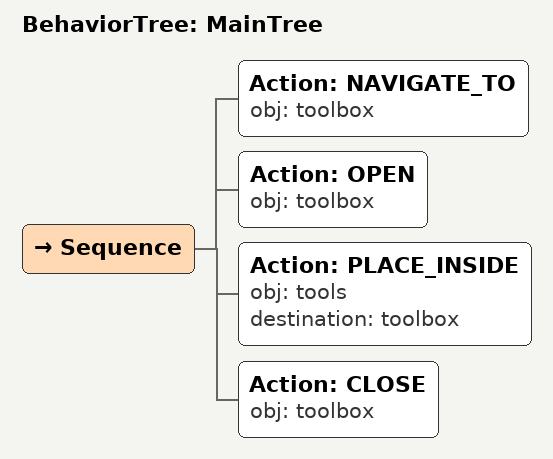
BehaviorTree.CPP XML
<root main_tree_to_execute="MainTree">
  <BehaviorTree ID="MainTree">
    <Sequence>
      <!-- Navigate to toolbox -->
      <Action ID="NAVIGATE_TO" obj="toolbox" />
      <!-- Open toolbox -->
      <Action ID="OPEN" obj="toolbox" />
      <!-- Place tools into toolbox -->
      <Action ID="PLACE_INSIDE" obj="tools" destination="toolbox" />
      <!-- Close toolbox -->
      <Action ID="CLOSE" obj="toolbox" />
    </Sequence>
  </BehaviorTree>
</root>
